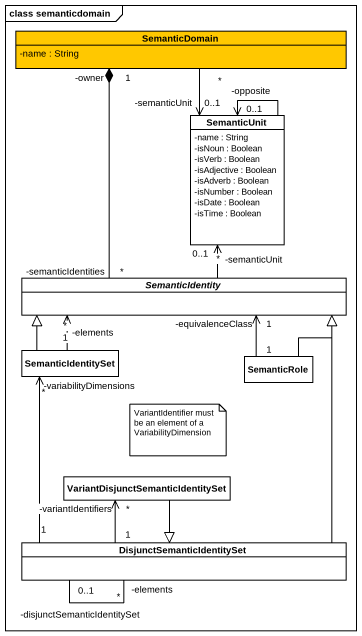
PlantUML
@startuml
mainframe class semanticdomain
hide circle
hide empty members
skinparam classAttributeIconSize 0
class SemanticDomain #FFC800 {
  -name : String
}
class SemanticUnit {
  -name : String
  -isNoun : Boolean
  -isVerb : Boolean
  -isAdjective : Boolean
  -isAdverb : Boolean
  -isNumber : Boolean
  -isDate : Boolean
  -isTime : Boolean
}
abstract class SemanticIdentity
class SemanticIdentitySet
class SemanticRole
class "VariantDisjunctSemanticIdentitySet" as VariantDisjunctSemanticIdent
class DisjunctSemanticIdentitySet
SemanticDomain "*" --> "-semanticUnit\n0..1" SemanticUnit
SemanticDomain "-owner\n1" *-- "-semanticIdentities\n*" SemanticIdentity
SemanticUnit "-opposite\n0..1" <-- SemanticUnit
SemanticIdentity "*" -up-> "-semanticUnit\n0..1" SemanticUnit
SemanticIdentitySet "1" -right-> "*\n-elements" SemanticIdentity
SemanticIdentitySet -right-|> SemanticIdentity
SemanticRole -up-|> SemanticIdentity
SemanticRole "1" -up-> "-equivalenceClass\n1" SemanticIdentity
VariantDisjunctSemanticIdent --|> DisjunctSemanticIdentitySet
DisjunctSemanticIdentitySet -up-|> SemanticIdentity
DisjunctSemanticIdentitySet "1" -up-> "*\n-variabilityDimensions" SemanticIdentitySet
DisjunctSemanticIdentitySet "1" -up-> "*\n-variantIdentifiers" VariantDisjunctSemanticIdent
DisjunctSemanticIdentitySet "0..1\n-disjunctSemanticIdentitySet" -- "*\n-elements" DisjunctSemanticIdentitySet
note as N1
  VariantIdentifier must be an element of a VariabilityDimension
end note
@enduml
